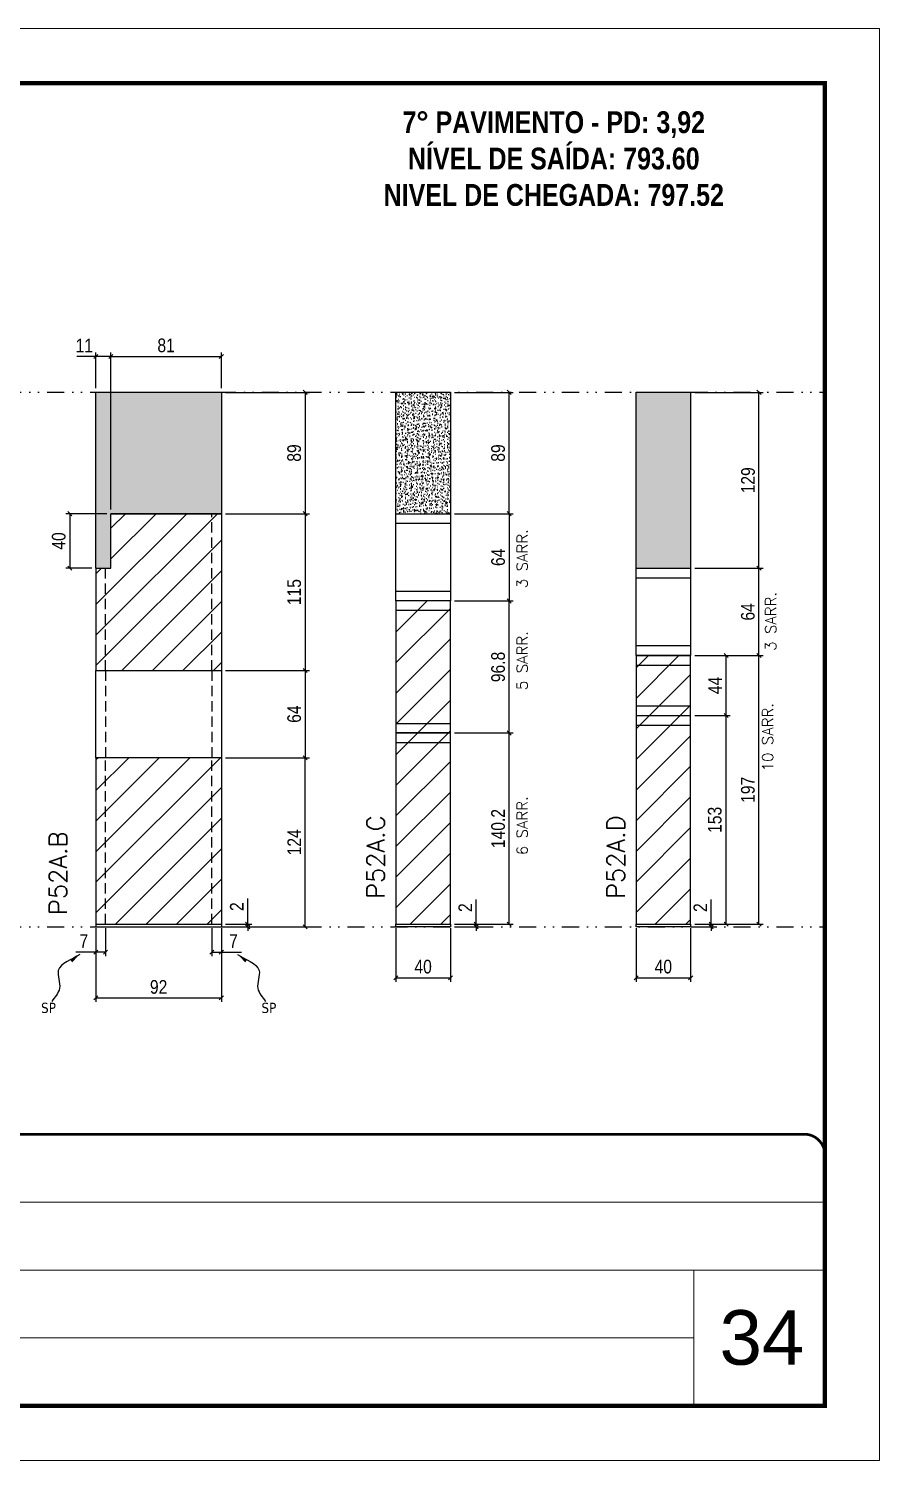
# Model space of a CAD drawing. Extents: x 28748 to 35002, y 14885 to 43501.
# Drawn here: x 31195 to 31818, y 33262 to 34312 of the extents above; entities that cross this region are included whole.
import ezdxf

# ---------------------------------------------------------------- set-up
doc = ezdxf.new("R2010")
doc.units = 0
for name, pattern in [('CONTINUO', [0]), ('DASHED', [0.75, 0.5, -0.25]), ('DIVIDE2', [0.625, 0.25, -0.125, 0, -0.125, 0, -0.125]), ('HIDDEN', [0.375, 0.25, -0.125])]:
    doc.linetypes.add(name, pattern=pattern)
for name, color, linetype, lineweight in [('CARIMBO', 255, 'Continuous', 9), ('Folhas', 255, 'Continuous', 9), ('Hachura', 251, 'Continuous', 9), ('SARRAFO DE PRESSAO', 251, 'DASHED', 9), ('Texto Seção', 7, 'Continuous', 15)]:
    doc.layers.add(name, color=color, linetype=linetype, lineweight=lineweight)
for name, color, linetype in [('COTA', 241, 'Continuous'), ('NOMENCLATURA', 7, 'Continuous'), ('Nível', 160, 'Continuous'), ('Painéis', 200, 'Continuous'), ('Romaneio', 10, 'Continuous'), ('SARR_2.2x7', 40, 'Continuous'), ('Sarrafo de Pressão', 42, 'HIDDEN'), ('texto', 7, 'Continuous')]:
    doc.layers.add(name, color=color, linetype=linetype)
doc.styles.add('ARIAL', font='arial.ttf')
doc.styles.add('COTA TECNICA', font='techl___.ttf', dxfattribs={"height": 10})
doc.styles.add('COTA TECNICA-50', font='techl___.ttf', dxfattribs={"height": 10})
doc.styles.add('REGUA-120', font='ROMANS.shx', dxfattribs={"height": 15})
doc.styles.add('ROMANC', font='techb___.ttf', dxfattribs={"height": 2.5})
doc.styles.add('ROMANS', font='romans.shx')
doc.styles.get("Standard").update_dxf_attribs({"font": 'arial.ttf'})
doc.dimstyles.new('COTA PAINEL-50', dxfattribs={"dimtxt": 10, "dimasz": 3, "dimexe": 3, "dimexo": 3, "dimgap": 3, "dimtad": 1, "dimdec": 1, "dimzin": 12, "dimdsep": 46, "dimtxsty": 'COTA TECNICA-50', "dimblk1": 'OBLIQUE', "dimblk2": 'OBLIQUE', "dimsah": 1, "dimcen": 0.9, "dimclrd": 4, "dimclre": 4, "dimclrt": 240, "dimadec": 1, "dimazin": 3, "dimtfac": 1, "dimtdec": 1, "dimtmove": 0, "dimatfit": 3, "dimfxl": 1, "dimtolj": 1, "dimtzin": 12, "dimarcsym": 0})
doc.dimstyles.new('PAINEL', dxfattribs={"dimtxt": 10, "dimasz": 3, "dimexe": 3, "dimexo": 3, "dimgap": 3, "dimtad": 1, "dimdec": 1, "dimzin": 12, "dimdsep": 46, "dimtxsty": 'COTA TECNICA', "dimblk1": 'OBLIQUE', "dimblk2": 'OBLIQUE', "dimsah": 1, "dimcen": 0.9, "dimclrd": 4, "dimclre": 4, "dimclrt": 240, "dimadec": 1, "dimazin": 3, "dimtfac": 1, "dimtdec": 1, "dimtmove": 0, "dimatfit": 3, "dimfxl": 1, "dimtolj": 1, "dimtzin": 12, "dimarcsym": 0})
doc.dimstyles.get("Standard").update_dxf_attribs({"dimtxt": 0.18, "dimasz": 0.18, "dimexe": 0.18, "dimexo": 0.0625, "dimgap": 0.09, "dimtad": 0, "dimtih": 1, "dimtoh": 1, "dimdec": 4, "dimzin": 0, "dimdsep": 46, "dimtxsty": 'Standard', "dimcen": 0.09, "dimadec": 0, "dimazin": 0, "dimtfac": 1, "dimtdec": 4, "dimtofl": 0, "dimtmove": 0, "dimatfit": 3, "dimfxl": 1, "dimtolj": 1, "dimtzin": 0, "dimarcsym": 0})
pattern_1 = [(45, (-103483.158, 7111.964), (-11.2253202, 11.2253202), [])]

# ---------------------------------------------------------------- blocks, each defined once
blk = doc.blocks.new('9999999999')
at = {"color": 30, "linetype": 'CONTINUO'}
for p, q in [((98564.6, 34379.6), (99584, 34379.6)), ((98564.6, 34329.8), (99488, 34329.8)), ((99584, 34329.8), (99488, 34329.8)), ((99488, 34329.8), (99488, 34230.2)), ((98564.6, 34280), (99488, 34280))]:
    blk.add_line(p, q, dxfattribs=at)
at = {"color": 30, "linetype": 'CONTINUO', "const_width": 2}
blk.add_lwpolyline([(99584, 34230.2), (99584, 34414.4, 0.414214), (99569, 34429.4), (98229, 34429.4, 0.414214), (98214, 34414.4), (98214, 34245.2, 0.414214), (98229, 34230.2), (99584, 34230.2)], format="xyb", dxfattribs=at)
at = {"layer": 'Folhas'}
blk.add_lwpolyline([(98139, 34190.2), (99624, 34190.2), (99624, 35240.2), (98139, 35240.2)], close=True, dxfattribs=at)
at = {"layer": 'Folhas', "color": 30, "const_width": 3}
blk.add_lwpolyline([(98214, 34230.2), (99584, 34230.2), (99584, 35200.2), (98214, 35200.2)], close=True, dxfattribs=at)
blk = doc.blocks.new('_Oblique')
at = {"color": 0, "linetype": 'ByBlock', "lineweight": -2}
blk.add_line((-0.5, -0.5), (0.5, 0.5), dxfattribs=at)
blk = doc.blocks.new('*D1326')
at = {"layer": 'COTA', "color": 4, "lineweight": -2, "transparency": 16777216}
for p, q in [((31463.9, 33652.4), (31463.9, 33613.1)), ((31503.9, 33652.4), (31503.9, 33613.1)), ((31463.9, 33616.1), (31503.9, 33616.1))]:
    blk.add_line(p, q, dxfattribs=at)
at = {"layer": 'Defpoints', "color": 0, "transparency": 16777216}
for p in [(31463.9, 33655.4), (31503.9, 33655.4), (31503.9, 33616.1)]:
    blk.add_point(p, dxfattribs=at)
at = {"layer": 'COTA', "color": 4, "lineweight": -2, "transparency": 16777216, "xscale": 3, "yscale": 3, "zscale": 3, "rotation": 180}
blk.add_blockref('_Oblique', (31463.9, 33616.1), dxfattribs=at)
at = {"layer": 'COTA', "color": 4, "lineweight": -2, "transparency": 16777216, "xscale": 3, "yscale": 3, "zscale": 3}
blk.add_blockref('_Oblique', (31503.9, 33616.1), dxfattribs=at)
at = {"layer": 'COTA', "color": 240, "transparency": 16777216, "insert": (31483.9, 33624.2), "char_height": 10, "attachment_point": 5, "style": 'COTA TECNICA'}
blk.add_mtext('\\A1;40', dxfattribs=at)
blk = doc.blocks.new('*D1327')
at = {"layer": 'COTA', "color": 4, "lineweight": -2, "transparency": 16777216}
for p, q in [((31522.8, 33655.4), (31522.8, 33673.5)), ((31506.9, 33655.4), (31525.8, 33655.4)), ((31506.9, 33653.4), (31525.8, 33653.4)), ((31522.8, 33653.4), (31522.8, 33655.4)), ((31522.8, 33653.4), (31522.8, 33650.4))]:
    blk.add_line(p, q, dxfattribs=at)
at = {"layer": 'Defpoints', "color": 0, "transparency": 16777216}
for p in [(31503.9, 33655.4), (31503.9, 33653.4), (31522.8, 33655.4)]:
    blk.add_point(p, dxfattribs=at)
at = {"layer": 'COTA', "color": 4, "lineweight": -2, "transparency": 16777216, "xscale": 3, "yscale": 3, "zscale": 3}
for p, rotation in [((31522.8, 33655.4), 270), ((31522.8, 33653.4), 90)]:
    blk.add_blockref('_Oblique', p, dxfattribs=dict(at, rotation=rotation))
at = {"layer": 'COTA', "color": 240, "transparency": 16777216, "insert": (31514.8, 33667.5), "char_height": 10, "attachment_point": 5, "rotation": 90, "style": 'COTA TECNICA-50'}
blk.add_mtext('\\A1;2', dxfattribs=at)
blk = doc.blocks.new('*D2054')
at = {"layer": 'COTA', "color": 4, "linetype": 'ByBlock', "lineweight": -2, "transparency": 16777216}
for p, q in [((31506.9, 33795.6), (31550, 33795.6)), ((31547, 33655.4), (31547, 33795.6)), ((31506.9, 33655.4), (31550, 33655.4))]:
    blk.add_line(p, q, dxfattribs=at)
at = {"layer": 'Defpoints', "color": 0, "linetype": 'ByBlock', "transparency": 16777216}
for p in [(31503.9, 33795.6), (31547, 33795.6), (31503.9, 33655.4)]:
    blk.add_point(p, dxfattribs=at)
at = {"layer": 'COTA', "color": 4, "linetype": 'ByBlock', "lineweight": -2, "transparency": 16777216, "xscale": 3, "yscale": 3, "zscale": 3}
for p, rotation in [((31547, 33795.6), 90), ((31547, 33655.4), 270)]:
    blk.add_blockref('_Oblique', p, dxfattribs=dict(at, rotation=rotation))
at = {"layer": 'COTA', "color": 240, "linetype": 'ByBlock', "transparency": 16777216, "insert": (31538.9, 33725.5), "char_height": 10, "attachment_point": 5, "rotation": 90, "style": 'COTA TECNICA'}
blk.add_mtext('\\A1;140.2', dxfattribs=at)
blk = doc.blocks.new('*D1328')
at = {"layer": 'COTA', "color": 4, "lineweight": -2, "transparency": 16777216}
for p, q in [((31640, 33652.4), (31640, 33613.1)), ((31680, 33652.4), (31680, 33613.1)), ((31640, 33616.1), (31680, 33616.1))]:
    blk.add_line(p, q, dxfattribs=at)
at = {"layer": 'Defpoints', "color": 0, "transparency": 16777216}
for p in [(31640, 33655.4), (31680, 33655.4), (31680, 33616.1)]:
    blk.add_point(p, dxfattribs=at)
at = {"layer": 'COTA', "color": 4, "lineweight": -2, "transparency": 16777216, "xscale": 3, "yscale": 3, "zscale": 3, "rotation": 180}
blk.add_blockref('_Oblique', (31640, 33616.1), dxfattribs=at)
at = {"layer": 'COTA', "color": 4, "lineweight": -2, "transparency": 16777216, "xscale": 3, "yscale": 3, "zscale": 3}
blk.add_blockref('_Oblique', (31680, 33616.1), dxfattribs=at)
at = {"layer": 'COTA', "color": 240, "transparency": 16777216, "insert": (31660, 33624.2), "char_height": 10, "attachment_point": 5, "style": 'COTA TECNICA'}
blk.add_mtext('\\A1;40', dxfattribs=at)
blk = doc.blocks.new('*D1329')
at = {"layer": 'COTA', "color": 4, "lineweight": -2, "transparency": 16777216}
for p, q in [((31695.1, 33655.4), (31695.1, 33673.5)), ((31683, 33655.4), (31698.1, 33655.4)), ((31683, 33653.4), (31698.1, 33653.4)), ((31695.1, 33653.4), (31695.1, 33655.4)), ((31695.1, 33653.4), (31695.1, 33650.4))]:
    blk.add_line(p, q, dxfattribs=at)
at = {"layer": 'Defpoints', "color": 0, "transparency": 16777216}
for p in [(31680, 33655.4), (31680, 33653.4), (31695.1, 33655.4)]:
    blk.add_point(p, dxfattribs=at)
at = {"layer": 'COTA', "color": 4, "lineweight": -2, "transparency": 16777216, "xscale": 3, "yscale": 3, "zscale": 3}
for p, rotation in [((31695.1, 33655.4), 270), ((31695.1, 33653.4), 90)]:
    blk.add_blockref('_Oblique', p, dxfattribs=dict(at, rotation=rotation))
at = {"layer": 'COTA', "color": 240, "transparency": 16777216, "insert": (31687.1, 33667.5), "char_height": 10, "attachment_point": 5, "rotation": 90, "style": 'COTA TECNICA-50'}
blk.add_mtext('\\A1;2', dxfattribs=at)
blk = doc.blocks.new('*D2055')
at = {"layer": 'COTA', "color": 4, "linetype": 'ByBlock', "lineweight": -2, "transparency": 16777216}
for p, q in [((31683, 33852.4), (31733.1, 33852.4)), ((31730.1, 33655.4), (31730.1, 33852.4)), ((31683, 33655.4), (31733.1, 33655.4))]:
    blk.add_line(p, q, dxfattribs=at)
at = {"layer": 'Defpoints', "color": 0, "linetype": 'ByBlock', "transparency": 16777216}
for p in [(31680, 33852.4), (31730.1, 33852.4), (31680, 33655.4)]:
    blk.add_point(p, dxfattribs=at)
at = {"layer": 'COTA', "color": 4, "linetype": 'ByBlock', "lineweight": -2, "transparency": 16777216, "xscale": 3, "yscale": 3, "zscale": 3}
for p, rotation in [((31730.1, 33852.4), 90), ((31730.1, 33655.4), 270)]:
    blk.add_blockref('_Oblique', p, dxfattribs=dict(at, rotation=rotation))
at = {"layer": 'COTA', "color": 240, "linetype": 'ByBlock', "transparency": 16777216, "insert": (31722, 33753.9), "char_height": 10, "attachment_point": 5, "rotation": 90, "style": 'COTA TECNICA'}
blk.add_mtext('\\A1;197', dxfattribs=at)
blk = doc.blocks.new('*D2056')
at = {"layer": 'COTA', "color": 4, "linetype": 'ByBlock', "lineweight": -2, "transparency": 16777216}
for p, q in [((31683, 33808.4), (31709, 33808.4)), ((31706, 33655.4), (31706, 33808.4)), ((31683, 33655.4), (31709, 33655.4))]:
    blk.add_line(p, q, dxfattribs=at)
at = {"layer": 'Defpoints', "color": 0, "linetype": 'ByBlock', "transparency": 16777216}
for p in [(31680, 33808.4), (31706, 33808.4), (31680, 33655.4)]:
    blk.add_point(p, dxfattribs=at)
at = {"layer": 'COTA', "color": 4, "linetype": 'ByBlock', "lineweight": -2, "transparency": 16777216, "xscale": 3, "yscale": 3, "zscale": 3}
for p, rotation in [((31706, 33808.4), 90), ((31706, 33655.4), 270)]:
    blk.add_blockref('_Oblique', p, dxfattribs=dict(at, rotation=rotation))
at = {"layer": 'COTA', "color": 240, "linetype": 'ByBlock', "transparency": 16777216, "insert": (31697.7, 33731.9), "char_height": 10, "attachment_point": 5, "rotation": 90, "style": 'COTA TECNICA'}
blk.add_mtext('\\A1;153', dxfattribs=at)
blk = doc.blocks.new('*D2057')
at = {"layer": 'COTA', "color": 4, "linetype": 'ByBlock', "lineweight": -2, "transparency": 16777216}
for p, q in [((31683, 33852.4), (31709, 33852.4)), ((31706, 33808.4), (31706, 33852.4)), ((31683, 33808.4), (31709, 33808.4))]:
    blk.add_line(p, q, dxfattribs=at)
at = {"layer": 'Defpoints', "color": 0, "linetype": 'ByBlock', "transparency": 16777216}
for p in [(31680, 33852.4), (31706, 33852.4), (31680, 33808.4)]:
    blk.add_point(p, dxfattribs=at)
at = {"layer": 'COTA', "color": 4, "linetype": 'ByBlock', "lineweight": -2, "transparency": 16777216, "xscale": 3, "yscale": 3, "zscale": 3}
for p, rotation in [((31706, 33852.4), 90), ((31706, 33808.4), 270)]:
    blk.add_blockref('_Oblique', p, dxfattribs=dict(at, rotation=rotation))
at = {"layer": 'COTA', "color": 240, "linetype": 'ByBlock', "transparency": 16777216, "insert": (31697.9, 33830.4), "char_height": 10, "attachment_point": 5, "rotation": 90, "style": 'COTA TECNICA'}
blk.add_mtext('\\A1;44', dxfattribs=at)
blk = doc.blocks.new('*D1330')
at = {"layer": 'COTA', "color": 4, "lineweight": -2, "transparency": 16777216}
for p, q in [((31244, 33652.4), (31244, 33598.3)), ((31336, 33652.4), (31336, 33598.3)), ((31244, 33601.3), (31336, 33601.3))]:
    blk.add_line(p, q, dxfattribs=at)
at = {"layer": 'Defpoints', "color": 0, "transparency": 16777216}
for p in [(31244, 33655.4), (31336, 33655.4), (31336, 33601.3)]:
    blk.add_point(p, dxfattribs=at)
at = {"layer": 'COTA', "color": 4, "lineweight": -2, "transparency": 16777216, "xscale": 3, "yscale": 3, "zscale": 3, "rotation": 180}
blk.add_blockref('_Oblique', (31244, 33601.3), dxfattribs=at)
at = {"layer": 'COTA', "color": 4, "lineweight": -2, "transparency": 16777216, "xscale": 3, "yscale": 3, "zscale": 3}
blk.add_blockref('_Oblique', (31336, 33601.3), dxfattribs=at)
at = {"layer": 'COTA', "color": 240, "transparency": 16777216, "insert": (31290, 33609.3), "char_height": 10, "attachment_point": 5, "style": 'COTA TECNICA'}
blk.add_mtext('\\A1;92', dxfattribs=at)
blk = doc.blocks.new('*D1331')
at = {"layer": 'COTA', "color": 4, "lineweight": -2, "transparency": 16777216}
for p, q in [((31329, 33652.4), (31329, 33631.9)), ((31336, 33650.4), (31336, 33631.9)), ((31329, 33634.9), (31336, 33634.9)), ((31336, 33634.9), (31350.8, 33634.9))]:
    blk.add_line(p, q, dxfattribs=at)
at = {"layer": 'Defpoints', "color": 0, "transparency": 16777216}
for p in [(31329, 33655.4), (31336, 33653.4), (31336, 33634.9)]:
    blk.add_point(p, dxfattribs=at)
at = {"layer": 'COTA', "color": 4, "lineweight": -2, "transparency": 16777216, "xscale": 3, "yscale": 3, "zscale": 3, "rotation": 180}
blk.add_blockref('_Oblique', (31329, 33634.9), dxfattribs=at)
at = {"layer": 'COTA', "color": 4, "lineweight": -2, "transparency": 16777216, "xscale": 3, "yscale": 3, "zscale": 3}
blk.add_blockref('_Oblique', (31336, 33634.9), dxfattribs=at)
at = {"layer": 'COTA', "color": 240, "transparency": 16777216, "insert": (31344.9, 33643), "char_height": 10, "attachment_point": 5, "style": 'COTA TECNICA-50'}
blk.add_mtext('\\A1;7', dxfattribs=at)
blk = doc.blocks.new('*D1332')
at = {"layer": 'COTA', "color": 4, "lineweight": -2, "transparency": 16777216}
for p, q in [((31244, 33650.4), (31244, 33631.9)), ((31251, 33652.4), (31251, 33631.9)), ((31244, 33634.9), (31229.3, 33634.9)), ((31251, 33634.9), (31244, 33634.9))]:
    blk.add_line(p, q, dxfattribs=at)
at = {"layer": 'Defpoints', "color": 0, "transparency": 16777216}
for p in [(31244, 33653.4), (31251, 33655.4), (31244, 33634.9)]:
    blk.add_point(p, dxfattribs=at)
at = {"layer": 'COTA', "color": 4, "lineweight": -2, "transparency": 16777216, "xscale": 3, "yscale": 3, "zscale": 3, "rotation": 180}
blk.add_blockref('_Oblique', (31244, 33634.9), dxfattribs=at)
at = {"layer": 'COTA', "color": 4, "lineweight": -2, "transparency": 16777216, "xscale": 3, "yscale": 3, "zscale": 3}
blk.add_blockref('_Oblique', (31251, 33634.9), dxfattribs=at)
at = {"layer": 'COTA', "color": 240, "transparency": 16777216, "insert": (31235.2, 33643), "char_height": 10, "attachment_point": 5, "style": 'COTA TECNICA-50'}
blk.add_mtext('\\A1;7', dxfattribs=at)
blk = doc.blocks.new('*D1333')
at = {"layer": 'Defpoints', "color": 0, "linetype": 'ByBlock', "transparency": 16777216}
for p in [(31336, 33777.4), (31397.5, 33777.4), (31336, 33653.4)]:
    blk.add_point(p, dxfattribs=at)
at = {"layer": 'Romaneio', "color": 4, "linetype": 'ByBlock', "lineweight": -2, "transparency": 16777216}
for p, q in [((31339, 33777.4), (31400.5, 33777.4)), ((31397.5, 33653.4), (31397.5, 33777.4)), ((31339, 33653.4), (31400.5, 33653.4))]:
    blk.add_line(p, q, dxfattribs=at)
at = {"layer": 'Romaneio', "color": 4, "linetype": 'ByBlock', "lineweight": -2, "transparency": 16777216, "xscale": 3, "yscale": 3, "zscale": 3}
for p, rotation in [((31397.5, 33777.4), 90), ((31397.5, 33653.4), 270)]:
    blk.add_blockref('_Oblique', p, dxfattribs=dict(at, rotation=rotation))
at = {"layer": 'Romaneio', "color": 240, "linetype": 'ByBlock', "transparency": 16777216, "insert": (31389.4, 33715.4), "char_height": 10, "attachment_point": 5, "rotation": 90, "style": 'COTA TECNICA'}
blk.add_mtext('\\A1;124', dxfattribs=at)
blk = doc.blocks.new('*D1253')
at = {"layer": 'COTA', "color": 4, "lineweight": -2, "transparency": 16777216}
for p, q in [((31355.3, 33655.4), (31355.3, 33674.2)), ((31339, 33655.4), (31358.3, 33655.4)), ((31339, 33653.4), (31358.3, 33653.4)), ((31355.3, 33653.4), (31355.3, 33655.4)), ((31355.3, 33653.4), (31355.3, 33650.4))]:
    blk.add_line(p, q, dxfattribs=at)
at = {"layer": 'Defpoints', "color": 0, "transparency": 16777216}
for p in [(31336, 33655.4), (31336, 33653.4), (31355.3, 33653.4)]:
    blk.add_point(p, dxfattribs=at)
at = {"layer": 'COTA', "color": 4, "lineweight": -2, "transparency": 16777216, "xscale": 3, "yscale": 3, "zscale": 3}
for p, rotation in [((31355.3, 33655.4), 270), ((31355.3, 33653.4), 90)]:
    blk.add_blockref('_Oblique', p, dxfattribs=dict(at, rotation=rotation))
at = {"layer": 'COTA', "color": 240, "transparency": 16777216, "insert": (31347.3, 33668.2), "char_height": 10, "attachment_point": 5, "rotation": 90, "style": 'COTA TECNICA-50'}
blk.add_mtext('\\A1;2', dxfattribs=at)
blk = doc.blocks.new('*D2014')
at = {"layer": 'COTA', "color": 4, "linetype": 'ByBlock', "lineweight": -2, "transparency": 16777216}
for p, q in [((31339, 33956.4), (31400.5, 33956.4)), ((31397.5, 33956.4), (31397.5, 33841.4)), ((31339, 33841.4), (31400.5, 33841.4))]:
    blk.add_line(p, q, dxfattribs=at)
at = {"layer": 'Defpoints', "color": 0, "linetype": 'ByBlock', "transparency": 16777216}
for p in [(31336, 33956.4), (31336, 33841.4), (31397.5, 33841.4)]:
    blk.add_point(p, dxfattribs=at)
at = {"layer": 'COTA', "color": 4, "linetype": 'ByBlock', "lineweight": -2, "transparency": 16777216, "xscale": 3, "yscale": 3, "zscale": 3}
for p, rotation in [((31397.5, 33956.4), 90), ((31397.5, 33841.4), 270)]:
    blk.add_blockref('_Oblique', p, dxfattribs=dict(at, rotation=rotation))
at = {"layer": 'COTA', "color": 240, "linetype": 'ByBlock', "transparency": 16777216, "insert": (31389.4, 33898.9), "char_height": 10, "attachment_point": 5, "rotation": 90, "style": 'COTA TECNICA'}
blk.add_mtext('\\A1;115', dxfattribs=at)
blk = doc.blocks.new('*D1254')
at = {"layer": 'COTA', "color": 4, "linetype": 'ByBlock', "lineweight": -2, "transparency": 16777216}
for p, q in [((31339, 34045.4), (31400.5, 34045.4)), ((31397.5, 34045.4), (31397.5, 33956.4)), ((31339, 33956.4), (31400.5, 33956.4))]:
    blk.add_line(p, q, dxfattribs=at)
at = {"layer": 'Defpoints', "color": 0, "linetype": 'ByBlock', "transparency": 16777216}
for p in [(31336, 34045.4), (31336, 33956.4), (31397.5, 33956.4)]:
    blk.add_point(p, dxfattribs=at)
at = {"layer": 'COTA', "color": 4, "linetype": 'ByBlock', "lineweight": -2, "transparency": 16777216, "xscale": 3, "yscale": 3, "zscale": 3}
for p, rotation in [((31397.5, 34045.4), 90), ((31397.5, 33956.4), 270)]:
    blk.add_blockref('_Oblique', p, dxfattribs=dict(at, rotation=rotation))
at = {"layer": 'COTA', "color": 240, "linetype": 'ByBlock', "transparency": 16777216, "insert": (31389.4, 34000.9), "char_height": 10, "attachment_point": 5, "rotation": 90, "style": 'COTA TECNICA'}
blk.add_mtext('\\A1;89', dxfattribs=at)
blk = doc.blocks.new('*D2015')
at = {"layer": 'COTA', "color": 4, "lineweight": -2, "transparency": 16777216}
for p, q in [((31683, 34045.4), (31733.1, 34045.4)), ((31730.1, 33916.4), (31730.1, 34045.4)), ((31683, 33916.4), (31733.1, 33916.4))]:
    blk.add_line(p, q, dxfattribs=at)
at = {"layer": 'Defpoints', "color": 0, "transparency": 16777216}
for p in [(31680, 34045.4), (31730.1, 34045.4), (31680, 33916.4)]:
    blk.add_point(p, dxfattribs=at)
at = {"layer": 'COTA', "color": 4, "lineweight": -2, "transparency": 16777216, "xscale": 3, "yscale": 3, "zscale": 3}
for p, rotation in [((31730.1, 34045.4), 90), ((31730.1, 33916.4), 270)]:
    blk.add_blockref('_Oblique', p, dxfattribs=dict(at, rotation=rotation))
at = {"layer": 'COTA', "color": 240, "transparency": 16777216, "insert": (31722.1, 33980.9), "char_height": 10, "attachment_point": 5, "rotation": 90, "style": 'COTA TECNICA-50'}
blk.add_mtext('\\A1;129', dxfattribs=at)
blk = doc.blocks.new('*D2016')
at = {"layer": 'COTA', "color": 4, "lineweight": -2, "transparency": 16777216}
for p, q in [((31506.9, 34045.4), (31550, 34045.4)), ((31547, 33956.4), (31547, 34045.4)), ((31506.9, 33956.4), (31550, 33956.4))]:
    blk.add_line(p, q, dxfattribs=at)
at = {"layer": 'Defpoints', "color": 0, "transparency": 16777216}
for p in [(31503.9, 34045.4), (31547, 34045.4), (31503.9, 33956.4)]:
    blk.add_point(p, dxfattribs=at)
at = {"layer": 'COTA', "color": 4, "lineweight": -2, "transparency": 16777216, "xscale": 3, "yscale": 3, "zscale": 3}
for p, rotation in [((31547, 34045.4), 90), ((31547, 33956.4), 270)]:
    blk.add_blockref('_Oblique', p, dxfattribs=dict(at, rotation=rotation))
at = {"layer": 'COTA', "color": 240, "transparency": 16777216, "insert": (31538.9, 34000.9), "char_height": 10, "attachment_point": 5, "rotation": 90, "style": 'COTA TECNICA-50'}
blk.add_mtext('\\A1;89', dxfattribs=at)
blk = doc.blocks.new('*D2017')
at = {"layer": 'COTA', "color": 4, "linetype": 'ByBlock', "lineweight": -2, "transparency": 16777216}
for p, q in [((31506.9, 33892.4), (31550, 33892.4)), ((31547, 33795.6), (31547, 33892.4)), ((31506.9, 33795.6), (31550, 33795.6))]:
    blk.add_line(p, q, dxfattribs=at)
at = {"layer": 'Defpoints', "color": 0, "linetype": 'ByBlock', "transparency": 16777216}
for p in [(31503.9, 33892.4), (31547, 33892.4), (31503.9, 33795.6)]:
    blk.add_point(p, dxfattribs=at)
at = {"layer": 'COTA', "color": 4, "linetype": 'ByBlock', "lineweight": -2, "transparency": 16777216, "xscale": 3, "yscale": 3, "zscale": 3}
for p, rotation in [((31547, 33892.4), 90), ((31547, 33795.6), 270)]:
    blk.add_blockref('_Oblique', p, dxfattribs=dict(at, rotation=rotation))
at = {"layer": 'COTA', "color": 240, "linetype": 'ByBlock', "transparency": 16777216, "insert": (31538.9, 33844), "char_height": 10, "attachment_point": 5, "rotation": 90, "style": 'COTA TECNICA'}
blk.add_mtext('\\A1;96.8', dxfattribs=at)
blk = doc.blocks.new('*D2193')
at = {"layer": 'COTA', "color": 4, "lineweight": -2, "transparency": 16777216}
for p, q in [((31252, 33956.4), (31221.9, 33956.4)), ((31224.9, 33956.4), (31224.9, 33916.4)), ((31241, 33916.4), (31221.9, 33916.4))]:
    blk.add_line(p, q, dxfattribs=at)
at = {"layer": 'Defpoints', "color": 0, "transparency": 16777216}
for p in [(31255, 33956.4), (31224.9, 33916.4), (31244, 33916.4)]:
    blk.add_point(p, dxfattribs=at)
at = {"layer": 'COTA', "color": 4, "lineweight": -2, "transparency": 16777216, "xscale": 3, "yscale": 3, "zscale": 3}
for p, rotation in [((31224.9, 33956.4), 90), ((31224.9, 33916.4), 270)]:
    blk.add_blockref('_Oblique', p, dxfattribs=dict(at, rotation=rotation))
at = {"layer": 'COTA', "color": 240, "transparency": 16777216, "insert": (31216.8, 33936.4), "char_height": 10, "attachment_point": 5, "rotation": 90, "style": 'COTA TECNICA'}
blk.add_mtext('\\A1;40', dxfattribs=at)
blk = doc.blocks.new('*D2306')
at = {"layer": 'COTA', "color": 4, "lineweight": -2, "transparency": 16777216}
for p, q in [((31255, 33959.4), (31255, 34074.7)), ((31336, 34048.4), (31336, 34074.7)), ((31255, 34071.7), (31336, 34071.7))]:
    blk.add_line(p, q, dxfattribs=at)
at = {"layer": 'Defpoints', "color": 0, "transparency": 16777216}
for p in [(31336, 34071.7), (31336, 34045.4), (31255, 33956.4)]:
    blk.add_point(p, dxfattribs=at)
at = {"layer": 'COTA', "color": 4, "lineweight": -2, "transparency": 16777216, "xscale": 3, "yscale": 3, "zscale": 3, "rotation": 180}
blk.add_blockref('_Oblique', (31255, 34071.7), dxfattribs=at)
at = {"layer": 'COTA', "color": 4, "lineweight": -2, "transparency": 16777216, "xscale": 3, "yscale": 3, "zscale": 3}
blk.add_blockref('_Oblique', (31336, 34071.7), dxfattribs=at)
at = {"layer": 'COTA', "color": 240, "transparency": 16777216, "insert": (31295.5, 34079.8), "char_height": 10, "attachment_point": 5, "style": 'COTA TECNICA'}
blk.add_mtext('\\A1;81', dxfattribs=at)
blk = doc.blocks.new('*D2307')
at = {"layer": 'COTA', "color": 4, "lineweight": -2, "transparency": 16777216}
for p, q in [((31244, 34048.4), (31244, 34074.7)), ((31255, 34027.2), (31255, 34074.7)), ((31244, 34071.7), (31230, 34071.7)), ((31255, 34071.7), (31244, 34071.7))]:
    blk.add_line(p, q, dxfattribs=at)
at = {"layer": 'Defpoints', "color": 0, "transparency": 16777216}
for p in [(31255, 34071.7), (31244, 34045.4), (31255, 34024.2)]:
    blk.add_point(p, dxfattribs=at)
at = {"layer": 'COTA', "color": 4, "lineweight": -2, "transparency": 16777216, "xscale": 3, "yscale": 3, "zscale": 3, "rotation": 180}
blk.add_blockref('_Oblique', (31244, 34071.7), dxfattribs=at)
at = {"layer": 'COTA', "color": 4, "lineweight": -2, "transparency": 16777216, "xscale": 3, "yscale": 3, "zscale": 3}
blk.add_blockref('_Oblique', (31255, 34071.7), dxfattribs=at)
at = {"layer": 'COTA', "color": 240, "transparency": 16777216, "insert": (31235.5, 34079.7), "char_height": 10, "attachment_point": 5, "style": 'COTA TECNICA'}
blk.add_mtext('\\A1;11', dxfattribs=at)
blk = doc.blocks.new('*D2509')
at = {"layer": 'COTA', "color": 4, "lineweight": -2, "transparency": 16777216}
for p, q in [((31506.9, 33956.4), (31550, 33956.4)), ((31547, 33956.4), (31547, 33892.4)), ((31506.9, 33892.4), (31550, 33892.4))]:
    blk.add_line(p, q, dxfattribs=at)
at = {"layer": 'Defpoints', "color": 0, "transparency": 16777216}
for p in [(31503.9, 33956.4), (31503.9, 33892.4), (31547, 33892.4)]:
    blk.add_point(p, dxfattribs=at)
at = {"layer": 'COTA', "color": 4, "lineweight": -2, "transparency": 16777216, "xscale": 3, "yscale": 3, "zscale": 3}
for p, rotation in [((31547, 33956.4), 90), ((31547, 33892.4), 270)]:
    blk.add_blockref('_Oblique', p, dxfattribs=dict(at, rotation=rotation))
at = {"layer": 'COTA', "color": 240, "transparency": 16777216, "insert": (31538.9, 33924.4), "char_height": 10, "attachment_point": 5, "rotation": 90, "style": 'COTA TECNICA'}
blk.add_mtext('\\A1;64', dxfattribs=at)
blk = doc.blocks.new('*D2510')
at = {"layer": 'COTA', "color": 4, "lineweight": -2, "transparency": 16777216}
for p, q in [((31683, 33916.4), (31733.1, 33916.4)), ((31730.1, 33852.4), (31730.1, 33916.4)), ((31683, 33852.4), (31733.1, 33852.4))]:
    blk.add_line(p, q, dxfattribs=at)
at = {"layer": 'Defpoints', "color": 0, "transparency": 16777216}
for p in [(31680, 33916.4), (31730.1, 33916.4), (31680, 33852.4)]:
    blk.add_point(p, dxfattribs=at)
at = {"layer": 'COTA', "color": 4, "lineweight": -2, "transparency": 16777216, "xscale": 3, "yscale": 3, "zscale": 3}
for p, rotation in [((31730.1, 33916.4), 90), ((31730.1, 33852.4), 270)]:
    blk.add_blockref('_Oblique', p, dxfattribs=dict(at, rotation=rotation))
at = {"layer": 'COTA', "color": 240, "transparency": 16777216, "insert": (31722, 33884.4), "char_height": 10, "attachment_point": 5, "rotation": 90, "style": 'COTA TECNICA'}
blk.add_mtext('\\A1;64', dxfattribs=at)
blk = doc.blocks.new('*D2511')
at = {"layer": 'COTA', "color": 4, "lineweight": -2, "transparency": 16777216}
for p, q in [((31339, 33841.4), (31400.5, 33841.4)), ((31397.5, 33841.4), (31397.5, 33777.4)), ((31339, 33777.4), (31400.5, 33777.4))]:
    blk.add_line(p, q, dxfattribs=at)
at = {"layer": 'Defpoints', "color": 0, "transparency": 16777216}
for p in [(31336, 33841.4), (31336, 33777.4), (31397.5, 33777.4)]:
    blk.add_point(p, dxfattribs=at)
at = {"layer": 'COTA', "color": 4, "lineweight": -2, "transparency": 16777216, "xscale": 3, "yscale": 3, "zscale": 3}
for p, rotation in [((31397.5, 33841.4), 90), ((31397.5, 33777.4), 270)]:
    blk.add_blockref('_Oblique', p, dxfattribs=dict(at, rotation=rotation))
at = {"layer": 'COTA', "color": 240, "transparency": 16777216, "insert": (31389.4, 33809.4), "char_height": 10, "attachment_point": 5, "rotation": 90, "style": 'COTA TECNICA'}
blk.add_mtext('\\A1;64', dxfattribs=at)

msp = doc.modelspace()

# ---------------------------------------------------------------- hatches: boundary and pattern name
at = {"layer": 'COTA', "linetype": 'ByBlock'}
h = msp.add_hatch(dxfattribs=at)
h.set_pattern_fill('AR-CONC', color=256, scale=0.03)
h.set_pattern_definition([(50, (0, 58), (5.46554007, -0.47817257), [0.5715, -6.2865]), (355, (0, 58), (-1.05730264, 5.73170536), [0.4572, -5.0292175]), (100.451445, (0.4555, 57.96), (4.4082374, 5.25353256), [0.48570026, -5.34270734]), (46.1842, (0, 59.524), (8.1323712, -1.2612698), [0.85725, -9.42975]), (96.635558, (0.678, 59.419), (7.122124, 7.4227837), [0.7285507, -8.0140682]), (351.184151, (0, 59.524), (7.122124, 7.4227837), [0.685799, -7.543792]), (21, (0.762, 59.143), (4.54843174, -3.06795595), [0.5715, -6.2865]), (326, (0.762, 59.143), (1.85406085, 5.525639), [0.4572, -5.0292]), (71.451445, (1.141, 58.8873), (6.4024926, 2.45768307), [0.48570026, -5.3426981]), (37.5, (0, 58), (0.0926581, 2.53665117), [0, -4.96824, 0, -5.1054, 0, -5.04825]), (7.5, (0, 58), (2.00458988, 3.00541724), [0, -2.91084, 0, -4.85394, 0, -1.92405]), (327.5, (-1.6993, 58), (4.067717855, -0.17186232), [0, -1.905, 0, -5.9436, 0, -7.8867]), (317.5, (-2.4613, 58), (4.44387544, 0.76279473), [0, -2.4765, 0, -3.94716, 0, -5.6007])])
h.paths.add_polyline_path([(31255.04, 33956.43), (31336.04, 33956.43), (31336.04, 34045.43), (31244.04, 34045.43), (31244.04, 33916.42), (31255.04, 33916.42)])
h = msp.add_hatch(dxfattribs=at)
h.set_pattern_fill('AR-CONC', color=256, scale=0.03)
h.set_pattern_definition([(50, (24024.7518, 45917.486), (5.46554, -0.4781726), [0.5715, -6.2865]), (355, (24024.752, 45917.486), (-1.0573026, 5.7317054), [0.4572, -5.0292175]), (100.451445, (24025.207, 45917.4463), (4.4082374, 5.2535326), [0.4857003, -5.3427073]), (46.1842, (24024.752, 45919.01), (8.1323712, -1.2612698), [0.85725, -9.42975]), (96.63556, (24025.4295, 45918.905), (7.122124, 7.4227837), [0.7285507, -8.014068]), (351.18415, (24024.752, 45919.01), (7.122124, 7.4227837), [0.685799, -7.543792]), (21, (24025.5138, 45918.629), (4.5484317, -3.067956), [0.5715, -6.2865]), (326, (24025.514, 45918.629), (1.8540609, 5.525639), [0.4572, -5.0292]), (71.451445, (24025.893, 45918.3735), (6.4024926, 2.457683), [0.4857003, -5.3426981]), (37.5, (24024.7518, 45917.4861), (0.0926581, 2.53665117), [0, -4.96824, 0, -5.1054, 0, -5.04825]), (7.5, (24024.7518, 45917.486), (2.0045899, 3.00541724), [0, -2.91084, 0, -4.85394, 0, -1.92405]), (327.5, (24023.0525, 45917.4861), (4.06771786, -0.17186232), [0, -1.905, 0, -5.9436, 0, -7.8867]), (317.5, (24022.2905, 45917.486), (4.4438754, 0.7627947), [0, -2.4765, 0, -3.94716, 0, -5.6007])])
h.paths.add_polyline_path([(31503.94, 34045.43), (31463.94, 34045.43), (31463.94, 33956.43), (31503.94, 33956.43)])
h = msp.add_hatch(dxfattribs=at)
h.set_pattern_fill('AR-CONC', color=256, scale=0.03)
h.set_pattern_definition([(50, (24200.8086, 45858.486), (5.46554, -0.4781726), [0.5715, -6.2865]), (355, (24200.8086, 45858.486), (-1.0573026, 5.7317054), [0.4572, -5.0292175]), (100.451445, (24201.264, 45858.4463), (4.4082374, 5.2535326), [0.4857003, -5.3427073]), (46.1842, (24200.8086, 45860.01), (8.1323712, -1.2612698), [0.85725, -9.42975]), (96.63556, (24201.486, 45859.905), (7.122124, 7.4227837), [0.7285507, -8.014068]), (351.18415, (24200.809, 45860.01), (7.122124, 7.4227837), [0.685799, -7.543792]), (21, (24201.5706, 45859.629), (4.5484317, -3.067956), [0.5715, -6.2865]), (326, (24201.5706, 45859.629), (1.8540609, 5.525639), [0.4572, -5.0292]), (71.451445, (24201.9496, 45859.3735), (6.4024926, 2.457683), [0.4857003, -5.3426981]), (37.5, (24200.8086, 45858.4861), (0.0926581, 2.53665117), [0, -4.96824, 0, -5.1054, 0, -5.04825]), (7.5, (24200.8086, 45858.486), (2.0045899, 3.00541724), [0, -2.91084, 0, -4.85394, 0, -1.92405]), (327.5, (24199.1093, 45858.4861), (4.06771786, -0.17186232), [0, -1.905, 0, -5.9436, 0, -7.8867]), (317.5, (24198.3473, 45858.486), (4.4438754, 0.7627947), [0, -2.4765, 0, -3.94716, 0, -5.6007])])
h.paths.add_polyline_path([(31679.99, 34045.43), (31639.99, 34045.43), (31639.99, 33916.43), (31679.99, 33916.43)])
at = {"layer": 'Hachura', "linetype": 'ByBlock'}
h = msp.add_hatch(dxfattribs=at)
h.set_pattern_fill('ANSI31', color=256, scale=5)
h.set_pattern_definition([(45, (0, 64), (-11.22532, 11.22532), [])])
h.paths.add_polyline_path([(31255.04, 33916.42), (31244.04, 33916.42), (31244.04, 33841.43), (31336.04, 33841.43), (31336.04, 33956.43), (31255.04, 33956.43)])
h = msp.add_hatch(dxfattribs=at)
h.set_pattern_fill('ANSI31', color=256, scale=5)
h.set_pattern_definition(pattern_1)
h.paths.add_polyline_path([(31503.94, 33892.43), (31463.94, 33892.43), (31463.94, 33655.43), (31503.94, 33655.43)])
h = msp.add_hatch(dxfattribs=at)
h.set_pattern_fill('ANSI31', color=256, scale=5)
h.set_pattern_definition(pattern_1)
h.paths.add_polyline_path([(31679.99, 33852.43), (31639.99, 33852.43), (31639.99, 33655.43), (31679.99, 33655.43)])
h = msp.add_hatch(dxfattribs=at)
h.set_pattern_fill('ANSI31', color=256, scale=5)
h.set_pattern_definition([(45, (24200.809, 45905.486), (-11.22532, 11.22532), [])])
h.paths.add_polyline_path([(31336.04, 33777.43), (31244.04, 33777.43), (31244.04, 33655.43), (31336.04, 33655.43)])

# ---------------------------------------------------------------- linework, layer by layer
at = {"layer": 'COTA', "linetype": 'ByBlock'}
for p, q in [((31244.04, 33916.42), (31244.04, 34045.43)), ((31244.04, 34045.43), (31336.04, 34045.43)), ((31336.04, 34045.43), (31336.04, 33956.43)), ((31463.94, 33956.43), (31463.94, 34045.43)), ((31463.94, 34045.43), (31503.94, 34045.43)), ((31503.94, 34045.43), (31503.94, 33956.43)), ((31639.99, 33916.43), (31639.99, 34045.43)), ((31639.99, 34045.43), (31679.99, 34045.43)), ((31679.99, 34045.43), (31679.99, 33916.43))]:
    msp.add_line(p, q, dxfattribs=at)
at = {"layer": 'Nível', "color": 4, "linetype": 'DIVIDE2', "ltscale": 50}
for p, q in [((30768, 34045.43), (31778.34, 34045.43)), ((30768, 33653.43), (31778.34, 33653.43))]:
    msp.add_line(p, q, dxfattribs=at)
at = {"layer": 'Painéis'}
for p, q in [((31244.04, 33956.43), (31244.04, 33956.43)), ((31255.04, 33956.43), (31336.04, 33956.43)), ((31336.04, 33956.43), (31255.04, 33956.43)), ((31255.04, 33916.42), (31255.04, 33956.43)), ((31336.04, 33956.43), (31336.04, 33956.43)), ((31463.94, 33956.43), (31503.94, 33956.43)), ((31463.94, 33892.43), (31463.94, 33956.43)), ((31503.94, 33956.43), (31503.94, 33892.43)), ((31244.04, 33916.42), (31255.04, 33916.42)), ((31639.99, 33916.43), (31679.99, 33916.43)), ((31639.99, 33852.43), (31639.99, 33916.43)), ((31679.99, 33916.43), (31679.99, 33852.43)), ((31503.94, 33892.43), (31463.94, 33892.43)), ((31503.94, 33892.43), (31463.94, 33892.43)), ((31503.94, 33892.43), (31463.94, 33892.43)), ((31639.99, 33852.43), (31679.99, 33852.43)), ((31679.99, 33852.43), (31639.99, 33852.43)), ((31679.99, 33852.43), (31639.99, 33852.43)), ((31244.04, 33841.43), (31336.04, 33841.43)), ((31639.99, 33808.43), (31679.99, 33808.43))]:
    msp.add_line(p, q, dxfattribs=at)
at = {"layer": 'Painéis', "linetype": 'ByBlock'}
for p, q in [((31255.04, 33956.43), (31336.04, 33956.43)), ((31336.04, 33956.43), (31336.04, 33841.43)), ((31244.04, 33916.42), (31244.04, 33841.43)), ((31244.04, 33841.43), (31336.04, 33841.43)), ((31244.04, 33841.43), (31336.04, 33841.43)), ((31244.04, 33777.43), (31244.04, 33653.43)), ((31336.04, 33777.43), (31336.04, 33653.43)), ((31244.04, 33655.43), (31336.04, 33655.43)), ((31244.04, 33653.43), (31336.04, 33653.43))]:
    msp.add_line(p, q, dxfattribs=at)
at = {"layer": 'Painéis'}
for points in [[(31463.94, 33795.63), (31503.94, 33795.63), (31503.94, 33892.43), (31463.94, 33892.43)], [(31639.99, 33655.43), (31679.99, 33655.43), (31679.99, 33852.43), (31639.99, 33852.43)], [(31639.99, 33852.43), (31679.99, 33852.43), (31679.99, 33852.43), (31639.99, 33852.43)], [(31244.04, 33841.43), (31336.04, 33841.43), (31336.04, 33777.43), (31244.04, 33777.43)], [(31463.94, 33655.43), (31503.94, 33655.43), (31503.94, 33795.63), (31463.94, 33795.63)], [(31463.94, 33655.43), (31503.94, 33655.43), (31503.94, 33653.43), (31463.94, 33653.43)], [(31639.99, 33655.43), (31679.99, 33655.43), (31679.99, 33653.43), (31639.99, 33653.43)]]:
    msp.add_lwpolyline(points, close=True, dxfattribs=at)
at = {"layer": 'SARR_2.2x7'}
for p, q in [((31463.94, 33949.43), (31503.94, 33949.43)), ((31639.99, 33909.43), (31679.99, 33909.43)), ((31503.94, 33899.43), (31463.94, 33899.43)), ((31503.94, 33885.43), (31463.94, 33885.43)), ((31679.99, 33859.43), (31639.99, 33859.43)), ((31639.99, 33845.43), (31679.99, 33845.43)), ((31639.99, 33815.43), (31679.99, 33815.43)), ((31463.94, 33802.63), (31503.94, 33802.63)), ((31639.99, 33801.43), (31679.99, 33801.43)), ((31463.94, 33788.63), (31503.94, 33788.63))]:
    msp.add_line(p, q, dxfattribs=at)
at = {"layer": 'Sarrafo de Pressão', "ltscale": 30}
for p, q in [((31251.04, 33956.43), (31251.04, 33956.43)), ((31329.04, 33841.43), (31329.04, 33956.43)), ((31329.04, 33956.43), (31329.04, 33956.43)), ((31251.04, 33841.43), (31251.04, 33916.42)), ((31251.04, 33841.43), (31251.04, 33777.43)), ((31329.04, 33841.43), (31329.04, 33777.43)), ((31251.04, 33655.43), (31251.04, 33777.43)), ((31329.04, 33655.43), (31329.04, 33777.43))]:
    msp.add_line(p, q, dxfattribs=at)

# ---------------------------------------------------------------- block references
at = {"layer": 'SARRAFO DE PRESSAO', "color": 6, "linetype": 'ByBlock'}
msp.add_blockref('9999999999', (-67805.64, -928.06), dxfattribs=at)

# ---------------------------------------------------------------- texts
at = {"layer": 'CARIMBO', "style": 'ARIAL'}
msp.add_text('34', height=40, dxfattribs=at).set_placement((31701.2, 33332.29))
at = {"layer": 'NOMENCLATURA', "color": 2, "insert": (31579.67, 34278.2), "char_height": 16, "attachment_point": 2, "style": 'ROMANC'}
msp.add_mtext_dynamic_manual_height_columns('\\P7° PAVIMENTO - PD: 3,92\\PNÍVEL DE SAÍDA: 793.60\\PNIVEL DE CHEGADA: 797.52', width=300.2766, gutter_width=1, heights=[0], dxfattribs=at)
at = {"layer": 'texto', "color": 0, "char_height": 7.5, "attachment_point": 5}
for insert in [(31209.26, 33593.94), (31370.82, 33593.94)]:
    msp.add_mtext('{\\fTahoma|b0|i0|c0|p34;\\C4;SP}', dxfattribs=dict(at, insert=insert))
at = {"layer": 'Texto Seção', "linetype": 'Continuous', "style": 'ROMANS'}
for s, p in [('3 SARR.', (31560.52, 33901.8)), ('3 SARR.', (31742.72, 33855.84)), ('5 SARR.', (31560.52, 33827.06)), ('10 SARR.', (31740.51, 33767.51)), ('6 SARR.', (31560.52, 33705.96))]:
    msp.add_text(s, height=8, rotation=90, dxfattribs=at).set_placement(p)
at = {"layer": 'Texto Seção', "style": 'REGUA-120'}
msp.add_text('P52A.B', height=13, rotation=90, dxfattribs=at).set_placement((31222.82, 33662.06))
at = {"layer": 'Texto Seção', "char_height": 13, "width": 285.3299, "attachment_point": 7, "rotation": 90, "style": 'REGUA-120'}
for s, insert in [('P52A.C', (31455.61, 33673.89)), ('P52A.D', (31631.66, 33673.89))]:
    msp.add_mtext(s, dxfattribs=dict(at, insert=insert))

# ---------------------------------------------------------------- dimensions: what is measured, and where the dimension line sits
at = {"layer": 'COTA'}
dim = msp.add_linear_dim(base=(31255.04, 34071.69), p1=(31244.04, 34045.43), p2=(31255.04, 34024.23), dimstyle='PAINEL', dxfattribs=at)
dim.commit()
dim.dimension.update_dxf_attribs({"geometry": '*D2307', "text_midpoint": (31235.5, 34071.69), "dimtype": 160})
for base, p1, p2, dimstyle, picture, middle in [((31336.04, 34071.69), (31255.04, 33956.43), (31336.04, 34045.43), 'PAINEL', '*D2306', (31295.54, 34079.79)), ((31336.04, 33634.92), (31329.04, 33655.43), (31336.04, 33653.43), 'COTA PAINEL-50', '*D1331', (31344.91, 33642.99))]:
    dim = msp.add_linear_dim(base=base, p1=p1, p2=p2, dimstyle=dimstyle, dxfattribs=at)
    dim.commit()
    dim.dimension.update_dxf_attribs({"geometry": picture, "text_midpoint": middle})
at = {"layer": 'COTA', "linetype": 'ByBlock'}
dim = msp.add_linear_dim(base=(31397.5, 33956.43), p1=(31336.04, 34045.43), p2=(31336.04, 33956.43), angle=90, dimstyle='PAINEL', dxfattribs=at)
dim.commit()
dim.dimension.update_dxf_attribs({"geometry": '*D1254', "text_midpoint": (31397.5, 34000.93), "dimtype": 160})
at = {"layer": 'COTA'}
for base, p1, p2, angle, dimstyle, picture, middle in [((31547.02, 34045.43), (31503.94, 33956.43), (31503.94, 34045.43), 90, 'COTA PAINEL-50', '*D2016', (31538.92, 34000.93)), ((31730.14, 34045.43), (31679.99, 33916.43), (31679.99, 34045.43), 90, 'COTA PAINEL-50', '*D2015', (31722.06, 33980.93)), ((31224.91, 33916.42), (31255.04, 33956.43), (31244.04, 33916.42), 90, 'PAINEL', '*D2193', (31216.81, 33936.42)), ((31547.02, 33892.43), (31503.94, 33956.43), (31503.94, 33892.43), 90, 'PAINEL', '*D2509', (31538.92, 33924.43)), ((31730.14, 33916.43), (31679.99, 33852.43), (31679.99, 33916.43), 90, 'PAINEL', '*D2510', (31722.04, 33884.43)), ((31397.5, 33777.43), (31336.04, 33841.43), (31336.04, 33777.43), 90, 'PAINEL', '*D2511', (31389.4, 33809.43)), ((31244.04, 33634.92), (31251.04, 33655.43), (31244.04, 33653.43), 180, 'COTA PAINEL-50', '*D1332', (31235.18, 33642.99))]:
    dim = msp.add_linear_dim(base=base, p1=p1, p2=p2, angle=angle, dimstyle=dimstyle, dxfattribs=at)
    dim.commit()
    dim.dimension.update_dxf_attribs({"geometry": picture, "text_midpoint": middle})
at = {"layer": 'COTA', "linetype": 'ByBlock'}
for base, p1, p2, picture, middle in [((31397.5, 33841.43), (31336.04, 33956.43), (31336.04, 33841.43), '*D2014', (31389.39, 33898.93)), ((31730.14, 33852.43), (31679.99, 33655.43), (31679.99, 33852.43), '*D2055', (31722.04, 33753.93)), ((31705.97, 33808.43), (31679.99, 33655.43), (31679.99, 33808.43), '*D2056', (31697.75, 33731.93)), ((31547.02, 33795.63), (31503.94, 33655.43), (31503.94, 33795.63), '*D2054', (31538.92, 33725.53))]:
    dim = msp.add_linear_dim(base=base, p1=p1, p2=p2, angle=90, dimstyle='PAINEL', dxfattribs=at)
    dim.commit()
    dim.dimension.update_dxf_attribs({"geometry": picture, "text_midpoint": middle})
for base, p1, p2, picture, middle in [((31547.02, 33892.43), (31503.94, 33795.63), (31503.94, 33892.43), '*D2017', (31538.89, 33844.03)), ((31705.97, 33852.43), (31679.99, 33808.43), (31679.99, 33852.43), '*D2057', (31697.89, 33830.43))]:
    dim = msp.add_linear_dim(base=base, p1=p1, p2=p2, angle=90, dimstyle='PAINEL', override={"dimtmove": 1}, dxfattribs=at)
    dim.commit()
    dim.dimension.update_dxf_attribs({"geometry": picture, "text_midpoint": middle})
at = {"layer": 'COTA'}
for base, p1, p2, picture, middle in [((31355.3, 33653.43), (31336.04, 33655.43), (31336.04, 33653.43), '*D1253', (31355.3, 33668.17)), ((31522.84, 33655.43), (31503.94, 33653.43), (31503.94, 33655.43), '*D1327', (31522.84, 33667.48)), ((31695.12, 33655.43), (31679.99, 33653.43), (31679.99, 33655.43), '*D1329', (31695.12, 33667.48))]:
    dim = msp.add_linear_dim(base=base, p1=p1, p2=p2, angle=90, dimstyle='COTA PAINEL-50', dxfattribs=at)
    dim.commit()
    dim.dimension.update_dxf_attribs({"geometry": picture, "text_midpoint": middle, "dimtype": 160})
for base, p1, p2, picture, middle in [((31336.04, 33601.25), (31244.04, 33655.43), (31336.04, 33655.43), '*D1330', (31290.04, 33609.34)), ((31503.94, 33616.08), (31463.94, 33655.43), (31503.94, 33655.43), '*D1326', (31483.94, 33624.18)), ((31679.99, 33616.08), (31639.99, 33655.43), (31679.99, 33655.43), '*D1328', (31659.99, 33624.18))]:
    dim = msp.add_linear_dim(base=base, p1=p1, p2=p2, dimstyle='PAINEL', override={"dimarcsym": 2}, dxfattribs=at)
    dim.commit()
    dim.dimension.update_dxf_attribs({"geometry": picture, "text_midpoint": middle})
at = {"layer": 'Romaneio', "linetype": 'ByBlock'}
dim = msp.add_aligned_dim(p1=(31336.04, 33653.43), p2=(31336.04, 33777.43), distance=-61.46, dimstyle='PAINEL', dxfattribs=at)
dim.commit()
dim.dimension.update_dxf_attribs({"geometry": '*D1333', "text_midpoint": (31389.43, 33715.43)})

# ---------------------------------------------------------------- leaders
at = {"layer": 'COTA', "path_type": 1}
for points in [[(31232.21, 33633.25), (31216.43, 33621.41), (31217.35, 33608.4), (31211.8, 33598.62)], [(31347.87, 33633.25), (31363.65, 33621.41), (31362.73, 33608.4), (31368.28, 33598.62)]]:
    msp.add_leader(points, dimstyle='Standard', override={"dimasz": 8}, dxfattribs=at)

doc.saveas('drawing.dxf')
